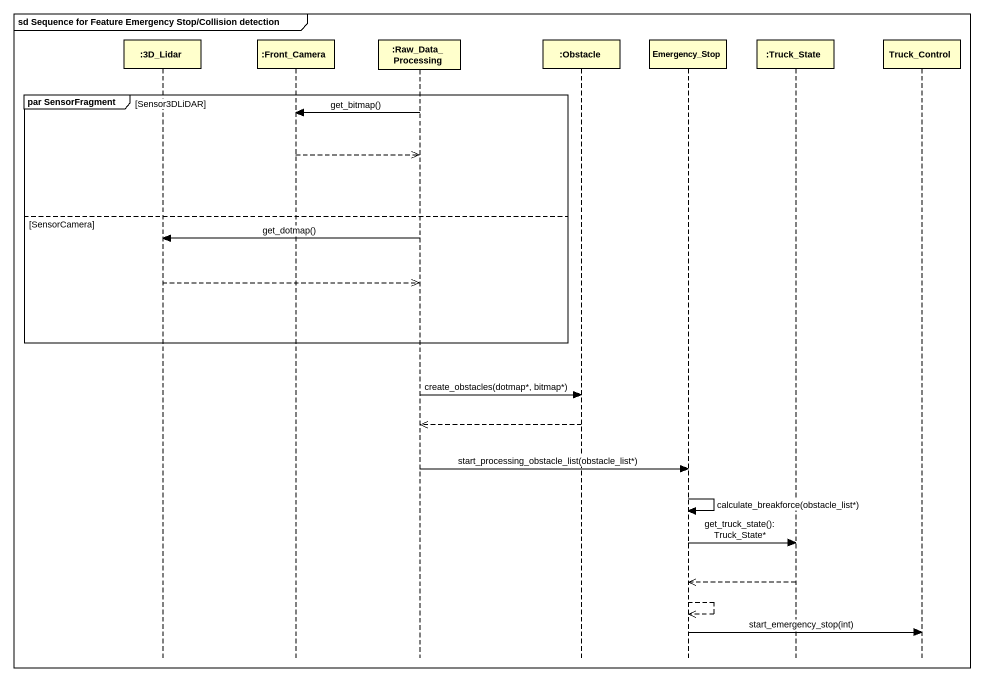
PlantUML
@startuml
mainframe sd Sequence for Feature Emergency Stop/Collision detection
hide footbox
participant ":3D_Lidar" as o3D_Lidar
participant ":Front_Camera" as Front_Camera
participant ":Raw_Data_Processing" as Raw_Data_Processing
participant ":Obstacle" as Obstacle
participant Emergency_Stop
participant ":Truck_State" as Truck_State
participant Truck_Control

group par SensorFragment [Sensor3DLiDAR]
  Raw_Data_Processing -> Front_Camera : get_bitmap()
  Front_Camera -->> Raw_Data_Processing
else SensorCamera
  Raw_Data_Processing -> o3D_Lidar : get_dotmap()
  o3D_Lidar -->> Raw_Data_Processing
end
Raw_Data_Processing -> Obstacle : create_obstacles(dotmap*, bitmap*)
Obstacle -->> Raw_Data_Processing
Raw_Data_Processing -> Emergency_Stop : start_processing_obstacle_list(obstacle_list*)
Emergency_Stop -> Emergency_Stop : calculate_breakforce(obstacle_list*)
Emergency_Stop -> Truck_State : get_truck_state(): Truck_State*
Truck_State -->> Emergency_Stop
Emergency_Stop -->> Emergency_Stop
Emergency_Stop -> Truck_Control : start_emergency_stop(int)
@enduml
